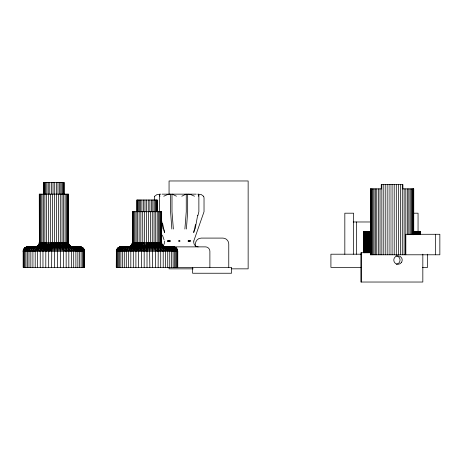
<?xml version="1.0" encoding="UTF-8"?>
<svg xmlns="http://www.w3.org/2000/svg" width="463" height="463" viewBox="0 0 463 463"><rect width="100%" height="100%" fill="white"/><g stroke="black" fill="none" stroke-linecap="round" stroke-linejoin="round"><path stroke-width="0.69" d="M159.376 211.73L159.382 194.946L160.053 194.153M67.251 194.153L67.251 242.485C67.199 244.829 69.195 247.08 71.626 246.877L71.233 246.767L72.338 246.877C70.226 246.657 68.2 244.701 68.518 242.485L68.518 194.153L39.262 194.153L39.367 243.463L39.546 194.153M146.522 211.73L146.441 246.443L145.909 246.877L143.709 246.877M133.176 211.73L133.176 242.485C133.367 244.742 131.394 246.883 129.119 246.877L129.953 246.767L128.488 246.877C130.763 246.895 132.904 244.8 132.661 242.485L132.661 211.73M51.642 267.382L51.763 247.838L51.891 246.987L53.87 246.877L62.019 246.877L62.864 247.838L63.373 251.27L63.373 267.382M147.014 251.27L146.25 250.292L146.354 246.877L154.156 246.877L154.752 247.311L155.4 250.292L155.429 267.382M54.379 194.153L54.379 242.485L53.419 243.463L53.286 246.877L44.35 246.877M177.769 267.382L177.769 251.27L177.335 249.366L116.693 249.366L116.369 250.292L116.387 267.382M144.578 211.73L144.578 242.485L144.01 246.767M177.642 267.382L177.659 250.292L116.369 250.292L116.259 267.382L231.546 267.382L231.546 273.239L192.591 273.239L192.591 267.382M50.328 194.153L50.328 242.485L50.097 245.222L49.5 246.767M186.398 229.023L187.671 211.73L187.671 194.153M51.642 251.27L50.67 250.292L50.704 249.366L51.011 246.987L51.891 246.987M132.354 243.463L132.661 242.485C132.702 244.898 130.531 247.034 128.101 246.877C130.41 246.901 132.568 244.834 132.401 242.485L132.401 211.73L161.662 211.73L161.668 243.463L161.529 211.73M144.178 267.382L144.178 251.27L143.2 250.292L143.31 248.533L143.733 246.877L146.354 246.877M193.771 241.02L193.858 240.766C193.088 243.573 195.062 246.953 198.164 246.877M52.342 194.153L52.342 242.485L51.607 243.463L50.953 246.877M46.549 194.153L46.549 242.485L46.068 245.222L44.842 246.767M48.69 267.382L48.69 251.27L47.498 250.292L47.567 249.366L48.187 246.987L51.115 246.877M84.631 251.27L23.15 251.27C23.046 248.915 25.176 246.854 27.508 246.877L80.232 246.877C82.582 246.848 84.654 248.92 84.631 251.27L84.631 267.382L23.15 267.382L23.15 251.27L23.584 249.366L84.191 249.366M138.599 267.382L138.599 251.27L140.196 250.292L140.931 246.987L143.733 246.877M158.126 267.382L158.213 250.292L157.646 247.838L156.644 246.877M73.704 267.382L73.704 251.27C73.767 249.557 72.928 247.711 71.51 246.877C74.178 246.258 75.996 248.891 75.88 251.27L75.88 267.382M35.252 246.987C32.3 246.166 28.747 247.78 28.99 251.27L28.99 267.382M134.941 211.73L134.941 242.485C134.988 244.614 133.425 246.976 131.104 246.877L129.999 246.877M119.483 267.382L119.483 251.27C119.39 248.625 121.856 246.362 124.518 246.877C122.313 246.97 120.826 249.198 120.866 251.27L120.866 267.382M133.94 211.73L133.94 242.485L133.084 245.222L130.89 246.767M142.673 211.73L142.783 243.463L142.338 245.922L141.551 246.877M77.853 267.382L77.853 251.27C77.934 249.424 76.748 247.601 75.197 246.877C77.72 246.501 79.677 248.909 79.595 251.27L79.595 267.382M189.969 240.627L189.714 240.997L188.042 241.02L190.744 241.02L189.714 240.997L189.824 240.552L189.714 240.997M42.966 267.382L42.966 251.27L44.402 250.292L45.42 246.987L48.389 246.877M117.428 267.382L117.428 251.27C117.399 249.053 119.217 246.982 121.468 246.877C118.997 246.669 116.74 248.805 116.78 251.27L116.78 267.382M24.007 267.382L24.007 251.27C23.978 249.036 25.83 246.976 28.087 246.877C25.633 246.698 23.399 248.822 23.439 251.27L23.439 267.382M135.902 267.382L135.902 251.27L137.251 250.292L138.304 246.987L141.146 246.877M68.374 194.153L68.374 242.485C68.408 244.817 70.405 246.906 72.766 246.877C70.469 246.825 68.495 244.782 68.518 242.485L39.262 242.485C39.28 244.736 37.393 246.738 35.153 246.877C37.526 246.953 39.581 244.834 39.546 242.485L39.806 243.463L39.002 245.222L37.544 246.443L35.726 246.877L36.201 246.767M161.992 244.389L163.202 245.922L165.54 246.877L163.688 246.443L162.2 245.222L161.373 243.463L161.529 242.485C161.529 244.823 163.555 246.935 165.922 246.877C163.624 246.831 161.633 244.788 161.662 242.485L132.401 242.485L131.967 244.389L129.918 246.443M122.469 267.382L122.469 251.27C122.255 247.161 126.445 246.443 129.571 246.877L127.759 247.838L126.295 251.27L126.295 267.382M39.262 242.485L39.141 243.463L68.628 243.463M184.887 229.023L186.259 211.73L186.259 194.153M140.85 211.73L140.85 242.485L141.169 243.463L140.555 245.922L139.473 246.877M40.24 267.382L40.24 251.27L41.404 250.292C41.253 247.67 43.215 246.154 45.727 246.877M133.303 267.382L133.303 251.27L134.409 250.292C134.276 247.751 136.139 246.154 138.616 246.877M162.096 244.389L131.932 244.389L132.401 242.485M116.404 250.292L116.259 251.27L177.769 251.27M195.166 229.023L197.672 215.208M37.642 267.382L37.642 251.27L38.545 250.292C38.487 247.624 40.698 246.247 43.146 246.877M130.821 267.382L130.821 251.27L131.689 250.292C131.637 247.705 133.749 246.241 136.168 246.877M139.131 211.73L139.131 242.485L139.635 243.463C139.733 247.971 135.005 246.808 132.123 246.767M66.157 267.382L66.157 251.27C66.469 249.806 66.197 247.468 64.594 246.877M72.338 246.877L69.681 245.922L68.495 244.389L68.374 242.485L68.483 243.463M35.194 267.382L35.194 251.27C36.073 248.753 37.376 245.894 40.692 246.877M128.477 267.382L128.477 251.27L130.514 247.311L133.83 246.877M195.479 224.491L193.719 232.553L194.448 229.607M137.297 246.767L138.616 245.222L139.131 242.485L138.2 243.463L137.279 245.922L135.642 246.877M44.853 182.434L44.853 242.485C45.212 244.186 44.326 246.623 42.399 246.877M32.925 267.382L32.925 251.27L34.395 247.838L36.23 246.877L34.87 246.877L72.911 246.877M73.438 246.987L75.185 246.987M137.58 200.01L137.557 242.485L135.827 245.922L133.946 246.877M197.927 215.555L198.876 211.73L198.87 194.946L198.199 194.153M43.337 194.153L43.597 243.463L42.521 245.922L40.617 246.877M23.15 251.27C23.393 248.972 25.228 246.843 27.653 246.877L26.819 246.987M168.3 240.922L170.21 241.02L169.001 240.997C169.279 240.054 168.578 241.761 167.508 241.02L170.21 241.02L168.277 240.569L168.769 241.02L168.931 240.471M30.847 267.382L30.847 251.27L32.242 247.838L34.279 246.877M124.287 267.382L124.287 251.27L125.681 247.838L127.69 246.877M144.491 246.987L144.178 251.27L146.25 250.292M161.373 243.463L161.141 242.485C161.118 244.626 162.779 246.576 164.903 246.877L162.334 245.922L160.881 243.463L161.141 211.73M136.151 211.73L136.151 242.485L134.525 245.922L132.43 246.877M43.337 242.485L42.376 243.463L41.172 245.922L39.037 246.877L41.248 245.222L42.023 242.485L42.023 194.153M160.725 267.382L160.725 251.27C161.251 249.794 160.719 247.364 159.041 246.877M160.499 211.73L160.499 242.485L161.379 245.222L164.029 246.877L161.581 245.922L159.613 242.485L160.441 245.222L162.924 246.877L161.327 246.443L160.053 245.222L159.341 243.463L159.613 211.73M42.376 243.463L42.023 242.485L40.015 245.922L37.682 246.877L40.09 245.222L40.941 242.485L40.941 194.153M51.983 246.767L52.342 242.485L53.419 243.463M160.198 243.463L160.499 242.485L160.881 243.463M198.87 194.946L198.268 196.231M39.806 243.463L40.107 242.485L40.107 194.153M40.466 243.463L39.06 245.922L36.571 246.877L39.205 245.222L40.107 242.485L40.466 243.463L40.941 242.485L41.323 243.463M71.343 267.382L71.343 251.27L71.887 250.292L71.696 249.366L70.486 247.311L67.176 245.922L65.092 242.485L65.827 245.222L67.939 246.877L65.92 245.922L64.774 243.463L65.092 242.485L65.092 194.153M71.626 246.877L69.068 245.922L67.633 243.463L67.951 242.485L67.951 194.153M120.137 246.987L120.947 246.877C118.476 246.831 116.78 249.019 116.387 251.27L117.214 248.533L176.814 248.533L177.335 249.366M116.711 250.292L116.78 251.27L118.812 247.838L121.468 246.877M23.393 250.292L23.439 251.27L25.407 247.838L28.087 246.877M154.59 196.231L154.225 199.9M194.009 240.343L204.027 211.73L204.027 197.817L203.662 196.231M65.914 243.463L66.29 242.485L66.29 194.153M68.819 267.382L68.819 251.27L69.195 250.292L68.42 247.838L67.054 246.877M70.37 246.767L70.648 246.877L68.964 246.443L67.621 245.222L66.869 243.463L67.251 242.485L67.633 243.463M189.037 240.928L189.159 240.627M163.208 267.382L163.208 251.27L163.642 250.292L162.802 247.838L161.315 246.877L164.052 247.311L164.973 248.533L165.482 250.292L165.551 267.382M49.269 246.987L48.69 251.27L50.67 250.292M141.991 246.987L141.383 250.292L141.36 267.382M132.655 243.463L133.176 242.485M163.491 246.987L165.158 247.838L166.119 250.292L165.551 251.27L163.642 250.292M152.275 211.73L152.275 242.485L153.467 245.922L154.555 246.877L148.062 246.767L147.871 243.463L148.478 242.485L148.478 211.73M116.821 249.366L118.036 247.838L120.681 246.877L173.376 246.877L175.28 247.311L176.814 248.533M163.52 245.222L164.371 243.463L164.481 241.02M71.51 246.877L73.345 247.838L74.375 250.292L73.704 251.27L71.887 250.292M166.119 250.292L167.733 251.27L167.091 248.533L165.418 246.877L167.334 247.838L168.41 250.292L167.733 251.27L167.733 267.382M173.162 267.382L173.069 250.292L172.346 248.533L170.164 246.877L172.572 247.838L174.545 251.27L173.689 248.533L171.304 246.877L173.064 247.311L174.47 248.533L175.251 250.292L174.545 251.27L174.545 267.382M168.706 240.766L167.508 241.02L168.538 240.997L168.491 240.517M46.688 246.987L45.82 250.292L45.791 267.382M168.41 250.292L169.742 251.27L169.036 248.533L167.207 246.877L169.308 247.838L170.488 250.292L169.742 251.27L169.742 267.382M76.742 246.987L79.075 247.838L81.106 251.27L80.255 248.533L77.958 246.877L79.694 247.311L81.094 248.533L81.87 250.292L81.106 251.27L81.106 267.382M73.461 246.877L75.498 247.838L76.644 250.292L75.88 251.27L74.375 250.292M139.531 246.987L138.859 248.533L138.599 251.27L137.251 250.292M173.926 250.292L173.162 251.27L171.061 247.838L168.798 246.877L170.795 248.533L171.472 250.292L171.559 267.382M172.334 250.292L171.559 251.27L170.488 250.292M133.147 243.463L133.94 242.485M75.197 246.877L77.414 247.838L78.664 250.292L77.853 251.27L76.644 250.292M80.412 250.292L79.595 251.27L78.664 250.292M150.319 246.877L149.578 243.463L150.411 242.485L150.411 211.73M154.735 196.231L157.061 194.506L160.487 194.153M38.533 245.222L37.028 246.443L35.153 246.877M117.255 248.533L118.742 247.311L120.681 246.877L117.949 247.838L176.114 247.838M128.101 246.877L129.877 246.443L131.411 245.222L162.617 245.222M44.176 246.987L43.302 248.533L42.966 251.27L41.404 250.292M137.135 246.987L136.249 248.533L135.902 251.27L134.409 250.292M152.472 246.877L151.69 245.922L151.245 243.463L152.275 242.485L152.622 245.222L153.508 246.767M47.104 246.767L48.025 245.222L48.383 242.485L48.383 194.153M57.007 246.767L56.417 242.485L57.03 243.463L57.36 245.922L57.944 246.877L55.537 246.767L55.23 243.463L56.417 242.485L56.417 194.153M152.859 243.463L154.052 242.485L154.052 211.73M139.635 243.463L140.85 242.485M41.751 246.987L40.663 248.533L40.24 251.27L38.545 250.292M134.826 246.987L133.732 248.533L133.303 251.27L131.689 250.292M43.597 243.463L44.853 242.485M156.535 246.877L155.163 245.922L154.393 243.463L155.701 242.485L155.701 211.73M57.03 243.463L58.396 242.485L58.396 194.153M158.381 246.877L156.749 245.922L155.823 243.463L157.194 242.485L157.264 200.01L136.793 200.01L136.793 211.73M179.123 240.766L178.799 240.997L179.453 240.997L179.123 241.02M132.621 246.987L131.324 248.533L130.821 251.27L129.125 250.292M39.448 246.987L38.145 248.533L37.642 251.27L35.859 250.292M141.169 243.463L142.673 242.485M60.202 246.877L59.287 245.922L58.778 243.463L60.294 242.485L60.294 194.153M24.805 247.838L27.508 246.877M44.98 243.463L46.549 242.485M62.36 246.877L61.139 245.922L60.45 243.463L62.059 242.485L62.059 194.153M181.803 196.231L186.004 194.153M47.498 250.292L45.791 251.27L44.402 250.292M163.775 196.231L167.618 194.506L169.782 194.153M142.783 243.463L144.578 242.485M135.352 246.767L136.938 245.222L137.557 242.485L138.2 243.463M143.2 250.292L141.36 251.27L140.196 250.292M133.616 246.767L135.439 245.222L136.151 242.485L136.886 243.463M25.98 267.382L25.98 251.27C25.893 248.619 28.382 246.374 31.038 246.877C28.833 246.976 27.323 249.187 27.358 251.27L27.358 267.382M120.716 246.987L122.238 246.877C120.015 246.993 118.302 249.1 118.331 251.27L118.331 267.382M27.323 246.987L28.799 246.877C26.57 246.999 24.828 249.088 24.857 251.27L24.857 267.382M29.076 246.987L29.788 246.877L28.081 246.987M122.539 246.987L123.262 246.877L121.52 246.987M125.195 246.987L126 246.877M396.363 264.251L398.846 263.065A4.236 3.988 -90 0 0 398.846 257.058L397.011 255.958L395.934 255.813M123.685 246.987L124.518 246.877M128.488 246.877L129.316 246.767M30.193 246.987L31.038 246.877M122.382 246.987L123.262 246.877M28.891 246.987L29.788 246.877M27.867 246.987L28.799 246.877M121.323 246.987L122.238 246.877M128.992 246.767L127.973 246.877L166.055 246.877M27.653 246.877L26.565 246.987L81.21 246.987M119.79 246.987L120.947 246.877M35.726 246.877L36.895 246.767M53.286 246.877L55.629 246.877M36.571 246.877L37.925 246.767M37.682 246.877L39.257 246.767M30.303 246.987L32.543 246.877M381.512 188.881L370.4 188.881L370.4 254.789L439.85 254.789L439.85 234.284L405.426 234.284L405.426 254.789M402.636 188.881L413.748 188.881L413.748 234.729M162.004 194.153L196.248 194.153M197.765 194.153L201.191 194.506L203.517 196.231M413.829 213.194L418.06 213.194L418.054 234.203M353.217 221.98L370.828 221.98M370.423 231.355L363.663 231.355L363.663 252.734M413.725 231.355L420.485 231.355L420.485 234.203M169.626 241.02L170.153 241.02M178.475 241.02L180.188 241.02M188.094 241.02L188.644 241.02M132.256 243.463L161.772 243.463M38.817 244.389L68.952 244.389M38.296 245.222L69.473 245.222M70.173 245.922L37.601 245.922L36.768 246.443L71.007 246.443M130.711 245.922L163.312 245.922M129.877 246.443L164.145 246.443M175.136 246.877L205.491 246.877C207.841 246.848 209.907 248.92 209.884 251.27L209.884 267.382M119.674 246.987L174.354 246.987M25.604 247.311L82.142 247.311M118.742 247.311L175.28 247.311M24.77 247.838L82.975 247.838M24.07 248.533L83.67 248.533M23.225 250.292L84.515 250.292M370.336 252.734L360.88 252.734L360.88 282.031L422.829 282.031L422.829 254.164M361.209 254.204L330.912 254.204L330.912 267.382L361.209 267.382M422.528 267.382L427.58 267.382L427.58 254.204M193.175 268.847L169.059 268.847L169.059 267.406M231.483 268.847L248.145 268.847L248.145 180.969L169.059 180.969L169.059 193.985M61.92 246.767L64.386 246.877C62.54 246.409 62.111 244.123 62.059 242.485M157.802 246.767L160.082 246.877C158.074 246.565 157.194 244.296 157.194 242.485M63.969 246.767L66.261 246.877L64.311 245.222L63.668 242.485L63.668 194.153M67.708 246.767L71.499 246.987M163.451 246.877L165.436 246.987M159.573 246.767L161.599 246.877C159.602 246.495 158.491 244.389 158.508 242.485L158.508 211.73M65.954 246.767L67.939 246.877M165.418 246.877L167.218 246.987M161.188 246.767L162.924 246.877M146.412 246.767L148.119 246.877M167.207 246.877L168.833 246.987M168.798 246.877L170.257 246.987M162.554 246.767L164.029 246.877M66.869 243.463L66.29 242.485C66.215 244.829 68.154 247.213 70.648 246.877M76.702 246.877L78.079 246.987M170.164 246.877L171.489 246.987M163.642 246.767L164.903 246.877M77.958 246.877C80.383 246.686 82.408 248.915 82.356 251.27L82.356 267.382M188.47 194.153L190.634 194.506L194.477 196.231M171.304 246.877C173.718 246.71 175.743 248.926 175.691 251.27L175.691 267.382M79.19 246.987L78.942 246.877C81.338 246.756 83.386 248.92 83.346 251.27L83.346 267.382M172.508 246.987L172.207 246.877C174.592 246.767 176.635 248.926 176.594 251.27L176.594 267.382M164.434 246.767L165.54 246.877M80.07 246.987L79.659 246.877C82.026 246.808 84.087 248.92 84.058 251.27L84.058 267.382M173.312 246.987L172.855 246.877C175.222 246.814 177.277 248.92 177.248 251.27L177.248 267.382M173.891 246.987L173.243 246.877C175.599 246.843 177.67 248.92 177.642 251.27M80.701 246.987L80.087 246.877L81.986 247.311L84.052 249.366M173.243 246.877L175.969 247.838M164.955 246.767L165.922 246.877M80.087 246.877L81.06 246.987L80.232 246.877M71.794 246.767L72.766 246.877M172.855 246.877L173.81 246.987M79.659 246.877L80.614 246.987M172.207 246.877L173.139 246.987M78.942 246.877L79.873 246.987M173.376 246.877L174.238 246.987M172.248 194.153L176.449 196.231M63.338 250.292L66.157 251.27M155.4 250.292L158.126 251.27M158.213 250.292L160.725 251.27M66.336 250.292L68.819 251.27M160.997 250.292L163.208 251.27M69.195 250.292L71.343 251.27M33.365 250.292L35.194 251.27M31.096 250.292L32.925 251.27M29.076 250.292L30.847 251.27M126.735 250.292L128.477 251.27M124.547 250.292L126.295 251.27M122.585 250.292L124.287 251.27M82.009 247.311L83.508 248.533L84.376 250.292L84.486 267.382M174.725 247.311L175.541 247.838M120.959 250.292L122.469 251.27M146.522 242.485L147.871 243.463M50.328 242.485L51.607 243.463M63.668 242.485L64.774 243.463M149.578 243.463L148.478 242.485L148.82 246.767M55.23 243.463L54.379 242.485L54.501 246.767M151.245 243.463L150.411 242.485L151.198 246.767M158.508 242.485L159.341 243.463M134.941 242.485L135.711 243.463M59.773 246.987L60.485 250.292L60.508 267.382M159.984 196.231L159.382 194.946M152.038 246.987L152.645 250.292L152.663 267.382M81.87 250.292L82.356 251.27M175.251 250.292L175.691 251.27M169.093 240.627L169.215 240.928M58.396 242.485L58.778 243.463M162.409 235.106L164.041 239.77M177.184 249.366L177.508 250.292M154.052 242.485L154.393 243.463M57.169 246.987L57.562 250.292L57.58 267.382M149.537 246.987L149.85 267.382M163.856 229.741L164.527 232.553L162.536 223.212M67.951 242.485L68.183 243.463M161.743 221.297L163.08 229.023M60.294 242.485L60.45 243.463M155.701 242.485L155.823 243.463M173.365 229.023L171.993 211.73L171.993 194.153M117.313 250.292L117.428 251.27M23.897 250.292L24.007 251.27M54.53 246.987L54.617 267.382M171.854 229.023L170.581 211.73L170.581 194.153M435.428 234.284L435.428 254.789M420.352 231.355L420.421 234.203M420.149 231.355L420.196 234.203M420.057 231.355L420.057 234.203M419.947 231.355L419.854 234.203M419.605 231.355L419.657 234.203M419.322 231.355L419.322 234.203M419.27 231.355L419.27 234.203M418.986 231.355L418.986 234.203M418.795 231.355L418.795 234.203M418.332 231.355L418.332 234.203M417.73 231.355L417.73 234.203M417.464 231.355L417.464 234.203M417.14 231.355L417.14 234.203M416.874 231.355L416.874 234.203M416.416 231.355L416.416 234.203M416.168 231.355L416.168 234.203M415.705 231.355L415.705 234.203M415.456 231.355L415.456 234.203M414.871 231.355L414.871 234.203M414.634 231.355L414.634 234.203M414.049 231.355L414.049 234.203M413.812 231.355L413.812 234.203M413.644 188.881L413.644 234.729M413.332 188.881L413.332 234.729M412.817 188.881L412.817 234.729M412.099 188.881L412.099 234.729M411.19 188.881L411.19 234.729M410.096 188.881L410.096 234.729M408.829 188.881L408.829 234.729M407.399 188.881L407.399 234.729M405.825 188.881L405.825 254.789M404.118 188.881L404.118 254.789M402.903 188.881L402.903 184.488L381.246 184.488L381.246 188.881M402.295 184.488L402.295 254.789M400.368 184.488L400.368 254.789M398.365 184.488L398.365 254.789M396.305 184.488L396.305 254.789M394.198 184.488L394.198 254.789M392.074 184.488L392.074 254.789M389.95 184.488L389.95 254.789M387.844 184.488L387.844 254.789M385.783 184.488L385.783 254.789M383.781 184.488L383.781 254.789M381.853 184.488L381.853 254.789M380.03 188.881L380.03 254.789M378.323 188.881L378.323 254.789M376.749 188.881L376.749 254.789M375.319 188.881L375.319 254.789M374.052 188.881L374.052 254.789M372.958 188.881L372.958 254.789M372.049 188.881L372.049 254.789M371.332 188.881L371.332 254.789M370.817 188.881L370.817 254.789M370.504 188.881L370.504 254.789M370.122 231.355L370.122 252.734M369.515 231.355L369.515 252.734M369.277 231.355L369.277 252.734M368.693 231.355L368.693 252.734M368.455 231.355L368.455 252.734M367.981 231.355L367.981 252.734M367.732 231.355L367.732 252.734M367.275 231.355L367.275 252.734M367.026 231.355L367.026 252.734M366.684 231.355L366.684 252.734M366.418 231.355L366.418 252.734M365.828 231.355L365.828 252.734M365.631 231.355L365.631 252.734M365.353 231.355L365.353 252.734M364.89 231.355L364.89 252.734M364.827 231.355L364.827 252.734M364.497 231.355L364.543 252.734M364.294 231.355L364.294 252.734M364.207 231.355L364.207 252.734M364.092 231.355L364.005 252.734M363.953 231.355L363.953 252.734M363.727 231.355L363.802 252.734M361.464 252.734L361.464 282.031M356.545 221.98L356.545 254.204M353.616 254.204L353.616 213.194L344.825 213.194L344.825 254.285M228.763 267.382L228.763 243.949C228.786 240.812 226.037 238.069 222.9 238.092L201.237 238.092C197.122 238.023 194.645 242.328 195.374 246.079M169.059 240.239L169.059 241.669M157.131 200.01L157.131 211.73M156.737 200.01L156.737 211.73M156.089 200.01L156.089 211.73M155.209 200.01L155.209 211.73M154.115 200.01L154.115 211.73M152.836 200.01L152.836 211.73M151.407 200.01L151.407 211.73M149.867 200.01L149.867 211.73M148.247 200.01L148.247 211.73M147.014 246.987L147.014 267.382M146.603 200.01L146.603 211.73M144.965 200.01L144.965 211.73M143.38 200.01L143.38 211.73M141.886 200.01L141.886 211.73M140.532 200.01L140.532 211.73M139.34 200.01L139.34 211.73M138.35 200.01L138.35 211.73M137.06 200.01L137.06 211.73M64.126 194.153L64.126 182.434L43.62 182.434L43.62 194.153M63.981 182.434L63.981 194.153M63.57 182.434L63.57 194.153M62.887 182.434L62.887 194.153M61.961 182.434L61.961 194.153M60.815 182.434L60.815 194.153M59.478 182.434L59.478 194.153M57.991 182.434L57.991 194.153M56.388 182.434L56.388 194.153M54.715 182.434L54.715 194.153M53.025 182.434L53.025 194.153M51.352 182.434L51.352 194.153M49.755 182.434L49.755 194.153M48.262 182.434L48.262 194.153M46.925 182.434L46.925 194.153M45.779 182.434L45.779 194.153M44.176 182.434L44.176 194.153M43.759 182.434L43.759 194.153M401.624 262.185L400.136 263.736L398.076 264.309A4.277 4.231 -90 0 1 395.089 263.065L394.401 262.185A4.179 4.173 -90 0 1 394.401 257.937L395.089 257.058A4.277 4.231 -90 0 1 398.076 255.813L400.136 256.38L401.624 257.932A4.231 3.982 -90 0 1 401.624 262.185M164.301 240.505L164.301 240.505"/></g></svg>
